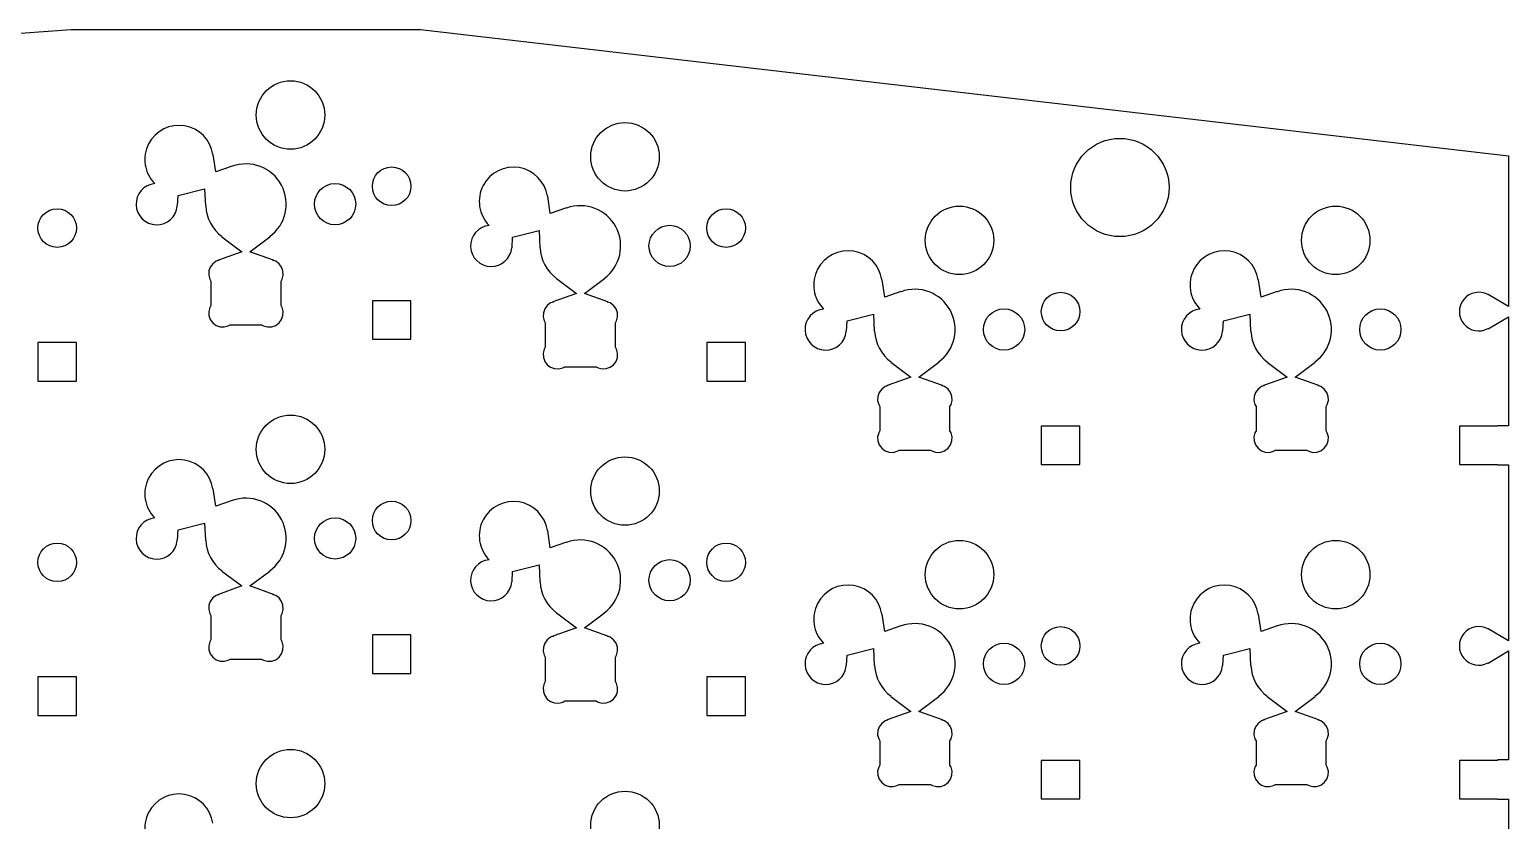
# Model space of a CAD drawing. Header units: millimetres. Extents: x 0 to 163, y 0 to 126.
# Drawn here: x 78.4 to 162.6, y 80.7 to 125.8 of the extents above; entities that cross this region are included whole.
import ezdxf

# ---------------------------------------------------------------- set-up
doc = ezdxf.new("R2010")
doc.units = ezdxf.units.MM
doc.layers.add('cut', color=7, linetype='Continuous')

msp = doc.modelspace()

# ---------------------------------------------------------------- linework, layer by layer
at = {"layer": 'cut'}
for p, q in [((7.375, 120.595), (80.776, 125.782)), ((80.776, 125.782), (100.674, 125.782)), ((100.674, 125.782), (162.631, 118.589)), ((88.861, 118.665), (88.843, 118.663)), ((89.008, 117.673), (88.861, 118.665)), ((89.934, 118.004), (89.008, 117.673)), ((89.94, 117.988), (89.934, 118.004)), ((162.631, 118.589), (162.631, 109.998)), ((86.835, 115.733), (86.865, 116.332)), ((86.865, 116.332), (88.368, 116.708)), ((88.368, 116.708), (88.416, 115.733)), ((107.911, 116.284), (107.893, 116.282)), ((108.058, 115.292), (107.911, 116.284)), ((86.816, 115.733), (86.835, 115.733)), ((88.416, 115.733), (88.433, 115.733)), ((108.984, 115.623), (108.058, 115.292)), ((108.99, 115.607), (108.984, 115.623)), ((89.369, 113.983), (89.359, 113.969)), ((89.359, 113.969), (90.498, 113.124)), ((90.952, 113.124), (92.091, 113.969)), ((92.091, 113.969), (92.081, 113.983)), ((105.885, 113.352), (105.915, 113.951)), ((105.915, 113.951), (107.418, 114.327)), ((107.418, 114.327), (107.466, 113.352)), ((90.498, 113.124), (89.154, 112.647)), ((92.296, 112.647), (90.952, 113.124)), ((105.866, 113.352), (105.885, 113.352)), ((107.466, 113.352), (107.483, 113.352)), ((88.617, 112.024), (88.606, 111.787)), ((88.696, 112.249), (88.617, 112.024)), ((88.838, 112.44), (88.696, 112.249)), ((89.029, 112.582), (88.838, 112.44)), ((89.189, 112.638), (89.029, 112.582)), ((89.154, 112.647), (89.156, 112.637)), ((89.156, 112.637), (89.189, 112.638)), ((92.261, 112.638), (92.294, 112.637)), ((92.421, 112.582), (92.261, 112.638)), ((92.294, 112.637), (92.296, 112.647)), ((92.612, 112.44), (92.421, 112.582)), ((92.754, 112.249), (92.612, 112.44)), ((92.834, 112.024), (92.754, 112.249)), ((92.844, 111.787), (92.834, 112.024)), ((88.606, 111.787), (88.664, 111.562)), ((88.664, 111.562), (88.725, 111.449)), ((88.725, 111.449), (88.725, 110.057)), ((92.725, 111.448), (92.786, 111.562)), ((92.725, 110.057), (92.725, 111.448)), ((92.786, 111.562), (92.844, 111.787)), ((108.419, 111.602), (108.409, 111.587)), ((108.409, 111.587), (109.548, 110.743)), ((110.002, 110.743), (111.141, 111.587)), ((111.141, 111.587), (111.131, 111.602)), ((126.961, 111.521), (126.943, 111.52)), ((127.108, 110.529), (126.961, 111.521)), ((148.392, 111.521), (148.375, 111.52)), ((148.539, 110.529), (148.392, 111.521)), ((109.548, 110.743), (108.204, 110.266)), ((111.346, 110.266), (110.002, 110.743)), ((128.034, 110.861), (127.108, 110.529)), ((128.04, 110.845), (128.034, 110.861)), ((149.465, 110.861), (148.539, 110.529)), ((149.472, 110.845), (149.465, 110.861)), ((161.474, 110.692), (161.463, 110.676)), ((162.631, 109.998), (161.474, 110.692)), ((88.664, 109.944), (88.606, 109.719)), ((88.606, 109.719), (88.617, 109.481)), ((88.725, 110.057), (88.664, 109.944)), ((92.786, 109.944), (92.725, 110.057)), ((92.844, 109.719), (92.786, 109.944)), ((92.834, 109.481), (92.844, 109.719)), ((100.125, 110.333), (97.925, 110.333)), ((97.925, 110.333), (97.925, 108.133)), ((100.125, 108.133), (100.125, 110.333)), ((107.667, 109.643), (107.656, 109.406)), ((107.746, 109.868), (107.667, 109.643)), ((107.888, 110.059), (107.746, 109.868)), ((108.079, 110.201), (107.888, 110.059)), ((108.239, 110.257), (108.079, 110.201)), ((108.204, 110.266), (108.206, 110.256)), ((108.206, 110.256), (108.239, 110.257)), ((111.311, 110.257), (111.344, 110.256)), ((111.471, 110.201), (111.311, 110.257)), ((111.344, 110.256), (111.346, 110.266)), ((111.662, 110.059), (111.471, 110.201)), ((111.804, 109.868), (111.662, 110.059)), ((111.884, 109.643), (111.804, 109.868)), ((111.894, 109.406), (111.884, 109.643)), ((124.965, 109.188), (126.468, 109.565)), ((126.468, 109.565), (126.516, 108.589)), ((146.396, 109.188), (147.899, 109.565)), ((147.899, 109.565), (147.947, 108.589)), ((88.617, 109.481), (88.696, 109.257)), ((88.696, 109.257), (88.838, 109.066)), ((88.838, 109.066), (89.029, 108.924)), ((89.029, 108.924), (89.254, 108.844)), ((89.254, 108.844), (89.491, 108.834)), ((89.491, 108.834), (89.716, 108.892)), ((89.716, 108.892), (89.829, 108.953)), ((89.829, 108.953), (91.621, 108.953)), ((91.621, 108.953), (91.734, 108.892)), ((91.734, 108.892), (91.959, 108.834)), ((91.959, 108.834), (92.197, 108.844)), ((92.197, 108.844), (92.421, 108.924)), ((92.421, 108.924), (92.612, 109.066)), ((92.612, 109.066), (92.754, 109.257)), ((92.754, 109.257), (92.834, 109.481)), ((107.656, 109.406), (107.714, 109.18)), ((107.714, 109.18), (107.775, 109.067)), ((107.775, 109.067), (107.775, 107.676)), ((111.775, 109.067), (111.836, 109.18)), ((111.775, 107.676), (111.775, 109.067)), ((111.836, 109.18), (111.894, 109.406)), ((124.935, 108.589), (124.965, 109.188)), ((146.367, 108.589), (146.396, 109.188)), ((161.463, 108.743), (161.474, 108.726)), ((161.474, 108.726), (162.631, 109.42)), ((162.631, 109.42), (162.631, 103.209)), ((81.075, 107.952), (78.875, 107.952)), ((78.875, 107.952), (78.875, 105.752)), ((81.075, 105.752), (81.075, 107.952)), ((97.925, 108.133), (100.125, 108.133)), ((119.175, 107.952), (116.975, 107.952)), ((116.975, 107.952), (116.975, 105.752)), ((119.175, 105.752), (119.175, 107.952)), ((124.916, 108.589), (124.935, 108.589)), ((126.516, 108.589), (126.533, 108.589)), ((146.347, 108.589), (146.367, 108.589)), ((147.947, 108.589), (147.965, 108.589)), ((107.714, 107.563), (107.656, 107.338)), ((107.656, 107.338), (107.667, 107.1)), ((107.667, 107.1), (107.746, 106.876)), ((107.775, 107.676), (107.714, 107.563)), ((111.836, 107.563), (111.775, 107.676)), ((111.804, 106.876), (111.884, 107.1)), ((111.894, 107.338), (111.836, 107.563)), ((111.884, 107.1), (111.894, 107.338)), ((107.746, 106.876), (107.888, 106.684)), ((107.888, 106.684), (108.079, 106.543)), ((108.079, 106.543), (108.304, 106.463)), ((108.304, 106.463), (108.541, 106.453)), ((108.541, 106.453), (108.766, 106.511)), ((108.766, 106.511), (108.879, 106.572)), ((108.879, 106.572), (110.671, 106.572)), ((110.671, 106.572), (110.784, 106.511)), ((110.784, 106.511), (111.009, 106.453)), ((111.009, 106.453), (111.247, 106.463)), ((111.247, 106.463), (111.471, 106.543)), ((111.471, 106.543), (111.662, 106.684)), ((111.662, 106.684), (111.804, 106.876)), ((127.469, 106.839), (127.459, 106.825)), ((127.459, 106.825), (128.598, 105.98)), ((129.052, 105.98), (130.191, 106.825)), ((130.191, 106.825), (130.181, 106.839)), ((148.9, 106.839), (148.89, 106.825)), ((148.89, 106.825), (150.029, 105.98)), ((150.484, 105.98), (151.622, 106.825)), ((151.622, 106.825), (151.613, 106.839)), ((78.875, 105.752), (81.075, 105.752)), ((116.975, 105.752), (119.175, 105.752)), ((126.938, 105.296), (126.796, 105.105)), ((127.129, 105.438), (126.938, 105.296)), ((127.289, 105.495), (127.129, 105.438)), ((128.598, 105.98), (127.254, 105.504)), ((127.254, 105.504), (127.256, 105.493)), ((127.256, 105.493), (127.289, 105.495)), ((130.396, 105.504), (129.052, 105.98)), ((130.361, 105.495), (130.394, 105.493)), ((130.521, 105.438), (130.361, 105.495)), ((130.394, 105.493), (130.396, 105.504)), ((130.712, 105.296), (130.521, 105.438)), ((130.854, 105.105), (130.712, 105.296)), ((148.369, 105.296), (148.228, 105.105)), ((148.56, 105.438), (148.369, 105.296)), ((148.72, 105.495), (148.56, 105.438)), ((150.029, 105.98), (148.686, 105.504)), ((148.686, 105.504), (148.688, 105.493)), ((148.688, 105.493), (148.72, 105.495)), ((151.827, 105.504), (150.484, 105.98)), ((151.793, 105.495), (151.825, 105.493)), ((151.952, 105.438), (151.793, 105.495)), ((151.825, 105.493), (151.827, 105.504)), ((152.144, 105.296), (151.952, 105.438)), ((152.285, 105.105), (152.144, 105.296)), ((126.717, 104.881), (126.706, 104.643)), ((126.706, 104.643), (126.764, 104.418)), ((126.796, 105.105), (126.717, 104.881)), ((130.934, 104.881), (130.854, 105.105)), ((130.886, 104.418), (130.944, 104.643)), ((130.944, 104.643), (130.934, 104.881)), ((148.148, 104.881), (148.137, 104.643)), ((148.137, 104.643), (148.195, 104.418)), ((148.228, 105.105), (148.148, 104.881)), ((152.365, 104.881), (152.285, 105.105)), ((152.317, 104.418), (152.375, 104.643)), ((152.375, 104.643), (152.365, 104.881)), ((126.764, 104.418), (126.825, 104.305)), ((126.825, 104.305), (126.825, 102.914)), ((130.825, 104.305), (130.886, 104.418)), ((130.825, 102.914), (130.825, 104.305)), ((148.195, 104.418), (148.256, 104.305)), ((148.256, 104.305), (148.256, 102.914)), ((152.256, 104.305), (152.317, 104.418)), ((152.256, 102.914), (152.256, 104.305)), ((126.764, 102.801), (126.706, 102.575)), ((126.825, 102.914), (126.764, 102.801)), ((130.886, 102.801), (130.825, 102.914)), ((130.944, 102.575), (130.886, 102.801)), ((138.225, 103.189), (136.025, 103.189)), ((136.025, 103.189), (136.025, 100.989)), ((138.225, 100.989), (138.225, 103.189)), ((148.195, 102.801), (148.137, 102.575)), ((148.256, 102.914), (148.195, 102.801)), ((152.317, 102.801), (152.256, 102.914)), ((152.375, 102.575), (152.317, 102.801)), ((162.018, 103.189), (159.838, 103.189)), ((159.838, 103.189), (159.838, 100.989)), ((162.631, 103.209), (162.018, 103.209)), ((162.018, 103.209), (162.018, 103.189)), ((126.706, 102.575), (126.717, 102.338)), ((126.717, 102.338), (126.796, 102.113)), ((126.796, 102.113), (126.938, 101.922)), ((126.938, 101.922), (127.129, 101.78)), ((130.521, 101.78), (130.712, 101.922)), ((130.712, 101.922), (130.854, 102.113)), ((130.854, 102.113), (130.934, 102.338)), ((130.934, 102.338), (130.944, 102.575)), ((148.137, 102.575), (148.148, 102.338)), ((148.148, 102.338), (148.228, 102.113)), ((148.228, 102.113), (148.369, 101.922)), ((148.369, 101.922), (148.56, 101.78)), ((151.952, 101.78), (152.144, 101.922)), ((152.144, 101.922), (152.285, 102.113)), ((152.285, 102.113), (152.365, 102.338)), ((152.365, 102.338), (152.375, 102.575)), ((127.129, 101.78), (127.354, 101.701)), ((127.354, 101.701), (127.591, 101.69)), ((127.591, 101.69), (127.816, 101.748)), ((127.816, 101.748), (127.929, 101.809)), ((127.929, 101.809), (129.721, 101.809)), ((129.721, 101.809), (129.834, 101.748)), ((129.834, 101.748), (130.059, 101.69)), ((130.059, 101.69), (130.297, 101.701)), ((130.297, 101.701), (130.521, 101.78)), ((148.56, 101.78), (148.785, 101.701)), ((148.785, 101.701), (149.023, 101.69)), ((149.023, 101.69), (149.248, 101.748)), ((149.248, 101.748), (149.361, 101.809)), ((149.361, 101.809), (151.152, 101.809)), ((151.152, 101.809), (151.265, 101.748)), ((151.265, 101.748), (151.49, 101.69)), ((151.49, 101.69), (151.728, 101.701)), ((151.728, 101.701), (151.952, 101.78)), ((136.025, 100.989), (138.225, 100.989)), ((159.838, 100.989), (162.018, 100.989)), ((162.018, 100.989), (162.018, 100.969)), ((162.018, 100.969), (162.631, 100.969)), ((162.631, 100.969), (162.631, 90.948)), ((88.861, 99.615), (88.843, 99.613)), ((89.008, 98.623), (88.861, 99.615)), ((89.934, 98.954), (89.008, 98.623)), ((89.94, 98.938), (89.934, 98.954)), ((86.835, 96.683), (86.865, 97.282)), ((86.865, 97.282), (88.368, 97.658)), ((88.368, 97.658), (88.416, 96.683)), ((107.911, 97.234), (107.893, 97.232)), ((108.058, 96.242), (107.911, 97.234)), ((86.816, 96.683), (86.835, 96.683)), ((88.416, 96.683), (88.433, 96.683)), ((108.984, 96.573), (108.058, 96.242)), ((108.99, 96.557), (108.984, 96.573)), ((105.915, 94.901), (107.418, 95.277)), ((107.418, 95.277), (107.466, 94.302)), ((89.369, 94.933), (89.359, 94.919)), ((89.359, 94.919), (90.498, 94.074)), ((90.952, 94.074), (92.091, 94.919)), ((92.091, 94.919), (92.081, 94.933)), ((105.885, 94.302), (105.915, 94.901)), ((89.029, 93.532), (88.838, 93.39)), ((89.189, 93.588), (89.029, 93.532)), ((90.498, 94.074), (89.154, 93.597)), ((89.154, 93.597), (89.156, 93.587)), ((89.156, 93.587), (89.189, 93.588)), ((92.296, 93.597), (90.952, 94.074)), ((92.261, 93.588), (92.294, 93.587)), ((92.421, 93.532), (92.261, 93.588)), ((92.294, 93.587), (92.296, 93.597)), ((92.612, 93.39), (92.421, 93.532)), ((105.866, 94.302), (105.885, 94.302)), ((107.466, 94.302), (107.483, 94.302)), ((88.617, 92.974), (88.606, 92.737)), ((88.606, 92.737), (88.664, 92.512)), ((88.696, 93.199), (88.617, 92.974)), ((88.838, 93.39), (88.696, 93.199)), ((92.754, 93.199), (92.612, 93.39)), ((92.834, 92.974), (92.754, 93.199)), ((92.786, 92.512), (92.844, 92.737)), ((92.844, 92.737), (92.834, 92.974)), ((88.664, 92.512), (88.725, 92.399)), ((88.725, 92.399), (88.725, 91.007)), ((92.725, 92.398), (92.786, 92.512)), ((92.725, 91.007), (92.725, 92.398)), ((108.419, 92.552), (108.409, 92.537)), ((108.409, 92.537), (109.548, 91.693)), ((110.002, 91.693), (111.141, 92.537)), ((111.141, 92.537), (111.131, 92.552)), ((126.961, 92.471), (126.943, 92.47)), ((127.108, 91.479), (126.961, 92.471)), ((128.034, 91.811), (127.108, 91.479)), ((128.04, 91.795), (128.034, 91.811)), ((148.392, 92.471), (148.375, 92.47)), ((148.539, 91.479), (148.392, 92.471)), ((149.465, 91.811), (148.539, 91.479)), ((149.472, 91.795), (149.465, 91.811)), ((88.725, 91.007), (88.664, 90.894)), ((92.786, 90.894), (92.725, 91.007)), ((100.125, 91.283), (97.925, 91.283)), ((97.925, 91.283), (97.925, 89.083)), ((100.125, 89.083), (100.125, 91.283)), ((107.888, 91.009), (107.746, 90.818)), ((108.079, 91.151), (107.888, 91.009)), ((108.239, 91.207), (108.079, 91.151)), ((109.548, 91.693), (108.204, 91.216)), ((108.204, 91.216), (108.206, 91.206)), ((108.206, 91.206), (108.239, 91.207)), ((111.346, 91.216), (110.002, 91.693)), ((111.311, 91.207), (111.344, 91.206)), ((111.471, 91.151), (111.311, 91.207)), ((111.344, 91.206), (111.346, 91.216)), ((111.662, 91.009), (111.471, 91.151)), ((111.804, 90.818), (111.662, 91.009)), ((161.474, 91.642), (161.463, 91.626)), ((162.631, 90.948), (161.474, 91.642)), ((88.664, 90.894), (88.606, 90.669)), ((88.606, 90.669), (88.617, 90.431)), ((88.617, 90.431), (88.696, 90.207)), ((88.696, 90.207), (88.838, 90.016)), ((92.612, 90.016), (92.754, 90.207)), ((92.754, 90.207), (92.834, 90.431)), ((92.844, 90.669), (92.786, 90.894)), ((92.834, 90.431), (92.844, 90.669)), ((107.667, 90.593), (107.656, 90.356)), ((107.656, 90.356), (107.714, 90.13)), ((107.746, 90.818), (107.667, 90.593)), ((107.714, 90.13), (107.775, 90.017)), ((111.775, 90.017), (111.836, 90.13)), ((111.884, 90.593), (111.804, 90.818)), ((111.836, 90.13), (111.894, 90.356)), ((111.894, 90.356), (111.884, 90.593)), ((124.935, 89.539), (124.965, 90.138)), ((124.965, 90.138), (126.468, 90.515)), ((126.468, 90.515), (126.516, 89.539)), ((146.367, 89.539), (146.396, 90.138)), ((146.396, 90.138), (147.899, 90.515)), ((147.899, 90.515), (147.947, 89.539)), ((161.474, 89.676), (162.631, 90.37)), ((162.631, 90.37), (162.631, 84.159)), ((88.838, 90.016), (89.029, 89.874)), ((89.029, 89.874), (89.254, 89.794)), ((89.254, 89.794), (89.491, 89.784)), ((89.491, 89.784), (89.716, 89.842)), ((89.716, 89.842), (89.829, 89.903)), ((89.829, 89.903), (91.621, 89.903)), ((91.621, 89.903), (91.734, 89.842)), ((91.734, 89.842), (91.959, 89.784)), ((91.959, 89.784), (92.197, 89.794)), ((92.197, 89.794), (92.421, 89.874)), ((92.421, 89.874), (92.612, 90.016)), ((107.775, 90.017), (107.775, 88.626)), ((111.775, 88.626), (111.775, 90.017)), ((124.916, 89.539), (124.935, 89.539)), ((126.516, 89.539), (126.533, 89.539)), ((146.347, 89.539), (146.367, 89.539)), ((147.947, 89.539), (147.965, 89.539)), ((161.463, 89.693), (161.474, 89.676)), ((81.075, 88.902), (78.875, 88.902)), ((78.875, 88.902), (78.875, 86.702)), ((81.075, 86.702), (81.075, 88.902)), ((97.925, 89.083), (100.125, 89.083)), ((107.714, 88.513), (107.656, 88.288)), ((107.775, 88.626), (107.714, 88.513)), ((111.836, 88.513), (111.775, 88.626)), ((111.894, 88.288), (111.836, 88.513)), ((119.175, 88.902), (116.975, 88.902)), ((116.975, 88.902), (116.975, 86.702)), ((119.175, 86.702), (119.175, 88.902)), ((107.656, 88.288), (107.667, 88.05)), ((107.667, 88.05), (107.746, 87.826)), ((107.746, 87.826), (107.888, 87.634)), ((107.888, 87.634), (108.079, 87.493)), ((111.471, 87.493), (111.662, 87.634)), ((111.662, 87.634), (111.804, 87.826)), ((111.804, 87.826), (111.884, 88.05)), ((111.884, 88.05), (111.894, 88.288)), ((127.469, 87.789), (127.459, 87.775)), ((127.459, 87.775), (128.598, 86.93)), ((129.052, 86.93), (130.191, 87.775)), ((130.191, 87.775), (130.181, 87.789)), ((148.9, 87.789), (148.89, 87.775)), ((148.89, 87.775), (150.029, 86.93)), ((150.484, 86.93), (151.622, 87.775)), ((151.622, 87.775), (151.613, 87.789)), ((108.079, 87.493), (108.304, 87.413)), ((108.304, 87.413), (108.541, 87.403)), ((108.541, 87.403), (108.766, 87.461)), ((108.766, 87.461), (108.879, 87.522)), ((108.879, 87.522), (110.671, 87.522)), ((110.671, 87.522), (110.784, 87.461)), ((110.784, 87.461), (111.009, 87.403)), ((111.009, 87.403), (111.247, 87.413)), ((111.247, 87.413), (111.471, 87.493)), ((128.598, 86.93), (127.254, 86.454)), ((130.396, 86.454), (129.052, 86.93)), ((150.029, 86.93), (148.686, 86.454)), ((151.827, 86.454), (150.484, 86.93)), ((78.875, 86.702), (81.075, 86.702)), ((116.975, 86.702), (119.175, 86.702)), ((126.796, 86.055), (126.717, 85.831)), ((126.938, 86.246), (126.796, 86.055)), ((127.129, 86.388), (126.938, 86.246)), ((127.289, 86.445), (127.129, 86.388)), ((127.254, 86.454), (127.256, 86.443)), ((127.256, 86.443), (127.289, 86.445)), ((130.361, 86.445), (130.394, 86.443)), ((130.521, 86.388), (130.361, 86.445)), ((130.394, 86.443), (130.396, 86.454)), ((130.712, 86.246), (130.521, 86.388)), ((130.854, 86.055), (130.712, 86.246)), ((130.934, 85.831), (130.854, 86.055)), ((148.228, 86.055), (148.148, 85.831)), ((148.369, 86.246), (148.228, 86.055)), ((148.56, 86.388), (148.369, 86.246)), ((148.72, 86.445), (148.56, 86.388)), ((148.686, 86.454), (148.688, 86.443)), ((148.688, 86.443), (148.72, 86.445)), ((151.793, 86.445), (151.825, 86.443)), ((151.952, 86.388), (151.793, 86.445)), ((151.825, 86.443), (151.827, 86.454)), ((152.144, 86.246), (151.952, 86.388)), ((152.285, 86.055), (152.144, 86.246)), ((152.365, 85.831), (152.285, 86.055)), ((126.717, 85.831), (126.706, 85.593)), ((126.706, 85.593), (126.764, 85.368)), ((126.764, 85.368), (126.825, 85.255)), ((126.825, 85.255), (126.825, 83.864)), ((130.825, 85.255), (130.886, 85.368)), ((130.825, 83.864), (130.825, 85.255)), ((130.886, 85.368), (130.944, 85.593)), ((130.944, 85.593), (130.934, 85.831)), ((148.148, 85.831), (148.137, 85.593)), ((148.137, 85.593), (148.195, 85.368)), ((148.195, 85.368), (148.256, 85.255)), ((148.256, 85.255), (148.256, 83.864)), ((152.256, 85.255), (152.317, 85.368)), ((152.256, 83.864), (152.256, 85.255)), ((152.317, 85.368), (152.375, 85.593)), ((152.375, 85.593), (152.365, 85.831)), ((126.764, 83.751), (126.706, 83.525)), ((126.706, 83.525), (126.717, 83.288)), ((126.825, 83.864), (126.764, 83.751)), ((130.886, 83.751), (130.825, 83.864)), ((130.944, 83.525), (130.886, 83.751)), ((130.934, 83.288), (130.944, 83.525)), ((138.225, 84.139), (136.025, 84.139)), ((136.025, 84.139), (136.025, 81.939)), ((138.225, 81.939), (138.225, 84.139)), ((148.195, 83.751), (148.137, 83.525)), ((148.137, 83.525), (148.148, 83.288)), ((148.256, 83.864), (148.195, 83.751)), ((152.317, 83.751), (152.256, 83.864)), ((152.375, 83.525), (152.317, 83.751)), ((152.365, 83.288), (152.375, 83.525)), ((162.018, 84.139), (159.838, 84.139)), ((159.838, 84.139), (159.838, 81.939)), ((162.631, 84.159), (162.018, 84.159)), ((162.018, 84.159), (162.018, 84.139)), ((126.717, 83.288), (126.796, 83.063)), ((126.796, 83.063), (126.938, 82.872)), ((126.938, 82.872), (127.129, 82.73)), ((127.129, 82.73), (127.354, 82.651)), ((127.354, 82.651), (127.591, 82.64)), ((127.591, 82.64), (127.816, 82.698)), ((127.816, 82.698), (127.929, 82.759)), ((127.929, 82.759), (129.721, 82.759)), ((129.721, 82.759), (129.834, 82.698)), ((129.834, 82.698), (130.059, 82.64)), ((130.059, 82.64), (130.297, 82.651)), ((130.297, 82.651), (130.521, 82.73)), ((130.521, 82.73), (130.712, 82.872)), ((130.712, 82.872), (130.854, 83.063)), ((130.854, 83.063), (130.934, 83.288)), ((148.148, 83.288), (148.228, 83.063)), ((148.228, 83.063), (148.369, 82.872)), ((148.369, 82.872), (148.56, 82.73)), ((148.56, 82.73), (148.785, 82.651)), ((148.785, 82.651), (149.023, 82.64)), ((149.023, 82.64), (149.248, 82.698)), ((149.248, 82.698), (149.361, 82.759)), ((149.361, 82.759), (151.152, 82.759)), ((151.152, 82.759), (151.265, 82.698)), ((151.265, 82.698), (151.49, 82.64)), ((151.49, 82.64), (151.728, 82.651)), ((151.728, 82.651), (151.952, 82.73)), ((151.952, 82.73), (152.144, 82.872)), ((152.144, 82.872), (152.285, 83.063)), ((152.285, 83.063), (152.365, 83.288)), ((136.025, 81.939), (138.225, 81.939)), ((159.838, 81.939), (162.018, 81.939)), ((162.018, 81.939), (162.018, 81.919)), ((162.018, 81.919), (162.631, 81.919)), ((162.631, 81.919), (162.631, 71.898))]:
    msp.add_line(p, q, dxfattribs=at)
for centre, radius in [((93.265, 120.913), 1.95), ((112.315, 118.532), 1.95), ((140.5, 116.782), 2.8), ((99.025, 116.853), 1.1), ((95.805, 115.833), 1.175), ((79.975, 114.472), 1.1), ((118.075, 114.472), 1.1), ((131.365, 113.769), 1.95), ((152.796, 113.769), 1.95), ((114.855, 113.452), 1.175), ((137.125, 109.709), 1.1), ((133.905, 108.689), 1.175), ((155.336, 108.689), 1.175), ((93.265, 101.863), 1.95), ((112.315, 99.482), 1.95), ((99.025, 97.803), 1.1), ((95.805, 96.783), 1.175), ((79.975, 95.422), 1.1), ((118.075, 95.422), 1.1), ((131.365, 94.719), 1.95), ((152.796, 94.719), 1.95), ((114.855, 94.402), 1.175), ((137.125, 90.659), 1.1), ((133.905, 89.639), 1.175), ((155.336, 89.639), 1.175), ((93.265, 82.813), 1.95), ((112.315, 80.432), 1.95)]:
    msp.add_circle(centre, radius, dxfattribs=at)
for centre, radius, start, end in [((86.915, 118.373), 1.95, 8.56453, 224.66713), ((90.725, 115.833), 2.294, -53.75146, 110.00146), ((105.965, 115.992), 1.95, 8.56453, 224.66713), ((85.645, 115.833), 1.175, 95.70711, 355.11786), ((90.725, 115.833), 2.294, -177.50146, -126.24854), ((109.775, 113.452), 2.294, -53.75146, 110.00146), ((104.695, 113.452), 1.175, 95.70711, 355.11786), ((109.775, 113.452), 2.294, -177.50146, -126.24854), ((125.015, 111.229), 1.95, 8.56453, 224.66713), ((146.446, 111.229), 1.95, 8.56453, 224.66713), ((128.825, 108.689), 2.294, -53.75146, 110.00146), ((150.256, 108.689), 2.294, -53.75146, 110.00146), ((160.938, 109.709), 1.1, 61.46591, 298.53409), ((123.745, 108.689), 1.175, 95.70711, 355.11786), ((145.176, 108.689), 1.175, 95.70711, 355.11786), ((128.825, 108.689), 2.294, -177.50146, -126.24854), ((150.256, 108.689), 2.294, -177.50146, -126.24854), ((86.915, 99.323), 1.95, 8.56453, 224.66713), ((90.725, 96.783), 2.294, -53.75146, 110.00146), ((105.965, 96.942), 1.95, 8.56453, 224.66713), ((85.645, 96.783), 1.175, 95.70711, 355.11786), ((90.725, 96.783), 2.294, -177.50146, -126.24854), ((109.775, 94.402), 2.294, -53.75146, 110.00146), ((104.695, 94.402), 1.175, 95.70711, 355.11786), ((109.775, 94.402), 2.294, -177.50146, -126.24854), ((125.015, 92.179), 1.95, 8.56453, 224.66713), ((146.446, 92.179), 1.95, 8.56453, 224.66713), ((128.825, 89.639), 2.294, -53.75146, 110.00146), ((150.256, 89.639), 2.294, -53.75146, 110.00146), ((160.938, 90.659), 1.1, 61.46591, 298.53409), ((123.745, 89.639), 1.175, 95.70711, 355.11786), ((145.176, 89.639), 1.175, 95.70711, 355.11786), ((128.825, 89.639), 2.294, -177.50146, -126.24854), ((150.256, 89.639), 2.294, -177.50146, -126.24854), ((86.915, 80.273), 1.95, 8.56453, 224.66713)]:
    msp.add_arc(centre, radius, start, end, dxfattribs=at)

doc.saveas('drawing.dxf')
